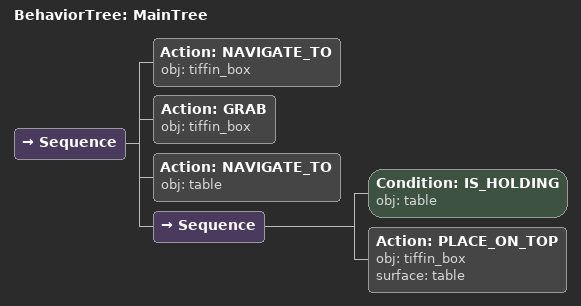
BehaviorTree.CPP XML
<root main_tree_to_execute="MainTree">
  <BehaviorTree ID="MainTree">
    <Sequence>
      <!-- Navigate to tiffin_box -->
      <Action ID="NAVIGATE_TO" obj="tiffin_box" />
      <!-- Grab tiffin_box -->
      <Action ID="GRAB" obj="tiffin_box" />
      <!-- Navigate to table -->
      <Action ID="NAVIGATE_TO" obj="table" />
      <Sequence>
        <!-- Check table is holding before PLACE_ON_TOP -->
        <Condition ID="IS_HOLDING" obj="table" />
        <!-- Place on table -->
        <Action ID="PLACE_ON_TOP" obj="tiffin_box" surface="table" />
      </Sequence>
    </Sequence>
  </BehaviorTree>
</root>
